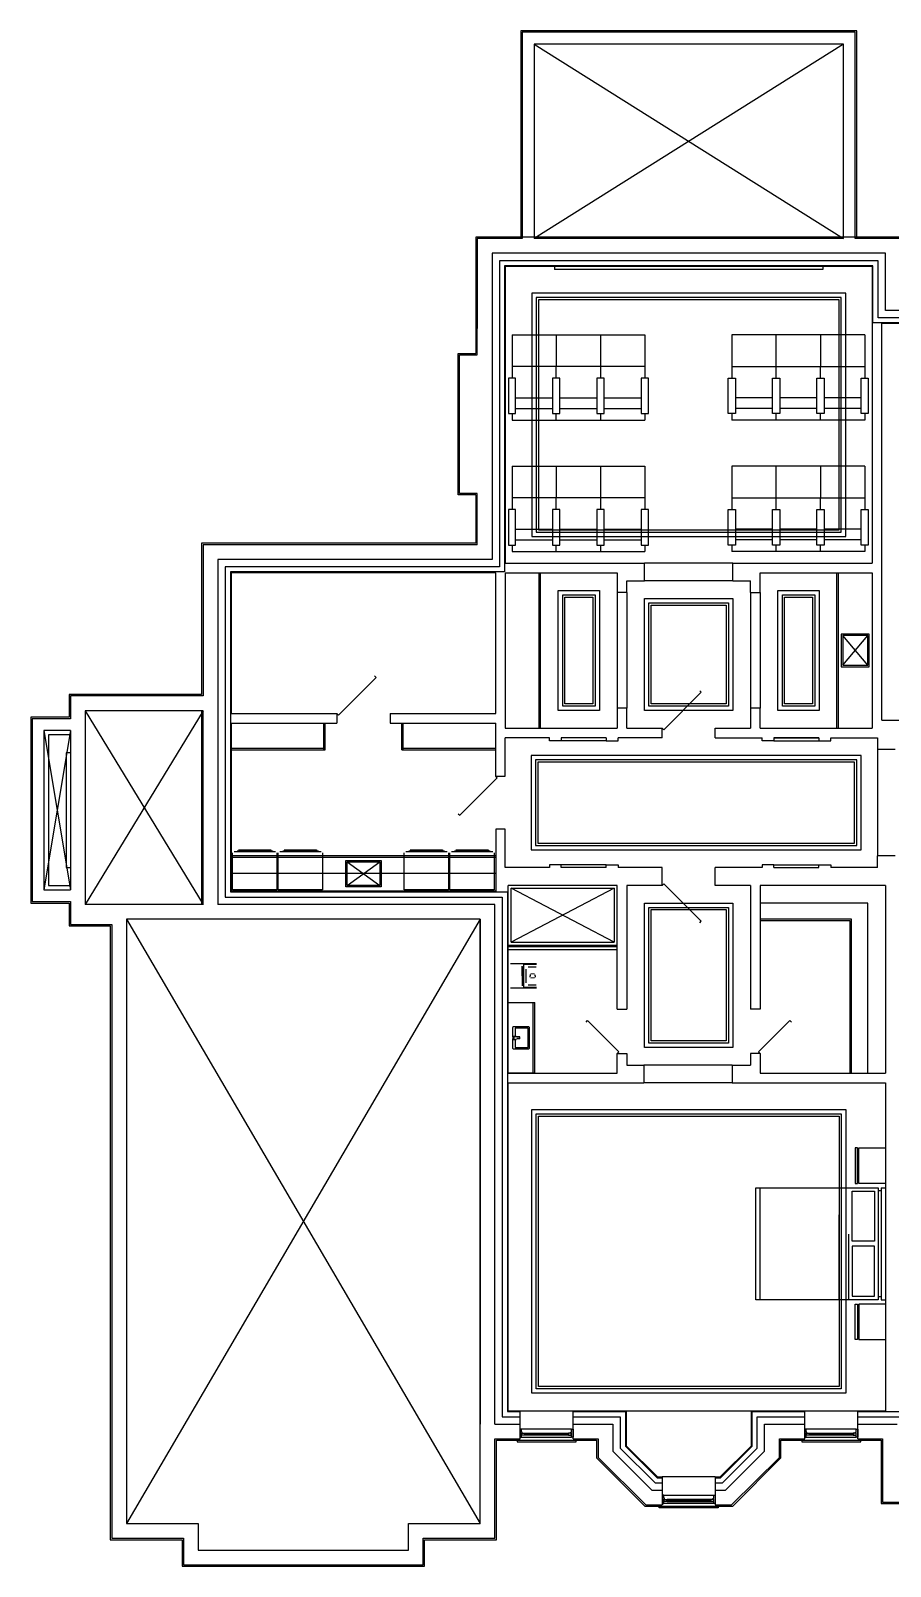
# Model space of a CAD drawing. Header units: metres. Extents: x -754 to 754, y 0 to 1115.
# Drawn here: x -754 to -171, y 73 to 1115 of the extents above; entities that cross this region are included whole.
import ezdxf

# ---------------------------------------------------------------- set-up
doc = ezdxf.new("R2010")
doc.units = ezdxf.units.M

msp = doc.modelspace()

# ---------------------------------------------------------------- linework, layer by layer
at = {"layer": 'FP-Above'}
for p, q in [((-421.5, 1114.8, -0.7), (-421.5, 974.8)), ((-193.5, 1114.8, -0.7), (-421.5, 1114.8, -0.7)), ((-193.5, 974.8), (-193.5, 1114.8, -0.7)), ((-452, 974.8), (-452, 895.9)), ((-163, 974.8), (-452, 974.8)), ((-452, 799.9), (-452, 767.1)), ((-638, 767.1), (-638, 664.5)), ((-452, 767.1), (-638, 767.1)), ((-277.5, 753.6), (-337.5, 753.6)), ((-409, 641.6), (-409, 747.1)), ((-277.5, 741.6), (-337.5, 741.6)), ((-206, 641.6), (-206, 747.1)), ((-356, 733.6), (-356, 655.1)), ((-349.5, 733.6), (-349.5, 655.1)), ((-265.5, 733.6), (-265.5, 655.1)), ((-259, 733.6), (-259, 655.1)), ((-728, 664.5), (-728, 649)), ((-638, 664.5), (-728, 664.5)), ((-638, 653.5), (-638, 522)), ((-618, 628), (-555.2, 628)), ((-501.2, 628), (-438.5, 628)), ((-363.5, 633.1), (-394, 633.1)), ((-249.7, 633.1), (-219.2, 633.1)), ((-179.5, 627.1), (-179.5, 555)), ((-438.5, 554), (-618, 554)), ((-438.5, 543), (-618, 543)), ((-363.5, 549), (-394, 549)), ((-249.7, 549), (-219.2, 549)), ((-728, 523), (-728, 507.5)), ((-728, 507.5), (-700, 507.5)), ((-700, 507.5), (-700, 91)), ((-278, 413), (-338, 413)), ((-278, 401), (-338, 401)), ((-350, 178.5), (-265, 178.5)), ((-438, 91), (-438, 158.5)), ((-438, 158.5), (-370, 158.5)), ((-370, 158.5), (-370, 146.5)), ((-245, 146.5), (-245, 158.5)), ((-245, 158.5), (-177, 158.5)), ((-177, 158.5), (-177, 115.5)), ((-177, 115.5), (-101.4, 115.5, -2.3)), ((-700, 91), (-651.3, 91)), ((-651.3, 91), (-651.3, 73)), ((-486.7, 73), (-486.7, 91)), ((-486.7, 91), (-438, 91)), ((-651.3, 73), (-486.7, 73))]:
    msp.add_line(p, q, dxfattribs=at)
for points in [[(-201, 936.8), (-414, 936.8), (-414, 771.6), (-201, 771.6)], [(-204, 933.8), (-411, 933.8), (-411, 774.6), (-204, 774.6)], [(-205.5, 932.3), (-409.5, 932.3), (-409.5, 776.1), (-205.5, 776.1)], [(-396, 735.1), (-368, 735.1), (-368, 653.6), (-396, 653.6)], [(-393, 732.1), (-371, 732.1), (-371, 656.6), (-393, 656.6)], [(-391.5, 730.6), (-372.5, 730.6), (-372.5, 658.1), (-391.5, 658.1)], [(-337.5, 729.6), (-277.5, 729.6), (-277.5, 653.6), (-337.5, 653.6)], [(-247, 735.1), (-219, 735.1), (-219, 653.6), (-247, 653.6)], [(-244, 732.1), (-222, 732.1), (-222, 656.6), (-244, 656.6)], [(-242.5, 730.6), (-223.5, 730.6), (-223.5, 658.1), (-242.5, 658.1)], [(-334.5, 726.6), (-280.5, 726.6), (-280.5, 656.6), (-334.5, 656.6)], [(-333, 725.1), (-282, 725.1), (-282, 658.1), (-333, 658.1)], [(-190.5, 623.1), (-414.5, 623.1), (-414.5, 559), (-190.5, 559)], [(-193.5, 620.1), (-411.5, 620.1), (-411.5, 562), (-193.5, 562)], [(-195, 618.6), (-410, 618.6), (-410, 563.5), (-195, 563.5)], [(-337.5, 523), (-277.5, 523), (-277.5, 425), (-337.5, 425)], [(-334.5, 520), (-280.5, 520), (-280.5, 428), (-334.5, 428)], [(-333, 518.5), (-282, 518.5), (-282, 429.5), (-333, 429.5)], [(-201, 190.5), (-414, 190.5), (-414, 383), (-201, 383)], [(-204, 193.5), (-411, 193.5), (-411, 380), (-204, 380)], [(-205.5, 195), (-409.5, 195), (-409.5, 378.5), (-205.5, 378.5)]]:
    msp.add_lwpolyline(points, close=True, dxfattribs=at)
for points in [[(-452, 799.9), (-464, 799.9), (-464, 895.9), (-452, 895.9)], [(-728, 649), (-754, 649), (-754, 523), (-728, 523)], [(-727, 637), (-742, 637), (-742, 535), (-727, 535)], [(-727, 625), (-730, 625), (-730, 547), (-727, 547)], [(-186, 407.5), (-186, 523), (-259, 523)], [(-197, 407.5), (-197, 512), (-259, 512)], [(-245, 146.5), (-277.9, 113.6), (-337.1, 113.6), (-370, 146.5)]]:
    msp.add_lwpolyline(points, dxfattribs=at)
at = {"layer": 'FP-Door'}
for points in [[(-520.8, 677.1), (-519.7, 676), (-545.2, 650.5), (-546.2, 651.6)], [(-300, 667), (-299, 666), (-324.4, 640.5), (-325.5, 641.6)], [(-464, 583.6), (-462.9, 582.5), (-437.4, 608), (-438.5, 609)], [(-300, 509.5), (-299, 510.6), (-324.4, 536.1), (-325.5, 535)], [(-377.2, 442.2), (-376.2, 443.3), (-354.9, 422.1), (-356, 421)], [(-237.8, 442.2), (-238.8, 443.3), (-260.1, 422.1), (-259, 421)]]:
    msp.add_lwpolyline(points, dxfattribs=at)
at = {"layer": 'FP-Fixture'}
for p, q in [((-398.5, 954.8), (-398.5, 952.8)), ((-216.5, 952.8), (-398.5, 952.8)), ((-216.5, 954.8), (-216.5, 952.8)), ((-427.4, 908.6), (-427.4, 887.1)), ((-427.4, 908.6), (-337.3, 908.6)), ((-397.4, 908.6), (-397.4, 887.1)), ((-367.3, 908.6), (-367.3, 887.1)), ((-337.3, 908.6), (-337.3, 887.1)), ((-278.3, 908.6), (-278.3, 887.1)), ((-188.1, 908.6), (-278.3, 908.6)), ((-248.3, 908.6), (-248.3, 887.1)), ((-218.2, 908.6), (-218.2, 887.1)), ((-188.1, 908.6), (-188.1, 887.1)), ((-425, 865.8), (-399.9, 865.8)), ((-394.9, 865.8), (-369.8, 865.8)), ((-364.9, 865.8), (-339.8, 865.8)), ((-250.7, 865.8), (-275.8, 865.8)), ((-220.7, 865.8), (-245.8, 865.8)), ((-190.6, 865.8), (-215.7, 865.8)), ((-425, 858.5), (-399.9, 858.5)), ((-394.9, 858.5), (-369.8, 858.5)), ((-364.9, 858.5), (-339.8, 858.5)), ((-250.7, 858.5), (-275.8, 858.5)), ((-220.7, 858.5), (-245.8, 858.5)), ((-190.6, 858.5), (-215.7, 858.5)), ((-427.4, 819.4), (-427.4, 797.9)), ((-427.4, 819.4), (-337.3, 819.4)), ((-397.4, 819.4), (-397.4, 797.9)), ((-367.3, 819.4), (-367.3, 797.9)), ((-337.3, 819.4), (-337.3, 797.9)), ((-278.3, 819.4), (-278.3, 797.9)), ((-188.1, 819.4), (-278.3, 819.4)), ((-248.3, 819.4), (-248.3, 797.9)), ((-218.2, 819.4), (-218.2, 797.9)), ((-188.1, 819.4), (-188.1, 797.9)), ((-425, 776.6), (-399.9, 776.6)), ((-394.9, 776.6), (-369.8, 776.6)), ((-364.9, 776.6), (-339.8, 776.6)), ((-250.7, 776.6), (-275.8, 776.6)), ((-220.7, 776.6), (-245.8, 776.6)), ((-190.6, 776.6), (-215.7, 776.6)), ((-425, 769.3), (-399.9, 769.3)), ((-394.9, 769.3), (-369.8, 769.3)), ((-364.9, 769.3), (-339.8, 769.3)), ((-250.7, 769.3), (-275.8, 769.3)), ((-220.7, 769.3), (-245.8, 769.3)), ((-190.6, 769.3), (-215.7, 769.3)), ((-408, 641.6), (-408, 747.1)), ((-207, 641.6), (-207, 747.1)), ((-186.1, 684.3), (-203, 704.4)), ((-203, 684.3, -0.3), (-186.1, 704.4, -0.3)), ((-617, 554), (-617, 557)), ((-617, 532), (-617, 554)), ((-616, 558), (-588, 558)), ((-587, 557), (-587, 554)), ((-587, 554), (-587, 532)), ((-586, 554), (-586, 557)), ((-586, 532), (-586, 554)), ((-585, 558), (-557, 558)), ((-556, 557), (-556, 554)), ((-556, 554), (-556, 532)), ((-500.5, 554), (-500.5, 557)), ((-500.5, 532), (-500.5, 554)), ((-499.5, 558), (-471.5, 558)), ((-470.5, 557), (-470.5, 554)), ((-470.5, 554), (-470.5, 532)), ((-469.5, 554), (-469.5, 557)), ((-469.5, 532), (-469.5, 554)), ((-468.5, 558), (-440.5, 558)), ((-439.5, 557), (-439.5, 554)), ((-439.5, 554), (-439.5, 532)), ((-587, 532), (-617, 532)), ((-556, 532), (-586, 532)), ((-470.5, 532), (-500.5, 532)), ((-439.5, 532), (-469.5, 532)), ((-430, 466.8), (-430, 480.2)), ((-422, 481.8), (-428.5, 481.8)), ((-410.8, 481.7), (-421.6, 481.7)), ((-420.5, 473.5), (-420.5, 480.2)), ((-420.4, 480), (-420.4, 473.5)), ((-419.5, 481), (-419.8, 481)), ((-419.8, 480.6), (-419.5, 480.6)), ((-419.5, 466), (-419.5, 481)), ((-410.9, 481.4), (-419.1, 481.4)), ((-416.5, 479.6), (-411, 479.6)), ((-420.5, 473.5), (-420.5, 466.8)), ((-420.4, 467), (-420.4, 473.5)), ((-418, 478.1), (-418, 468.9)), ((-415.1, 474.4), (-415.1, 473.5)), ((-415.1, 472.6), (-415.1, 473.5)), ((-412.2, 474.8), (-414.6, 474.9)), ((-412.2, 472.2), (-414.6, 472.1)), ((-411.7, 473.5), (-411.7, 474.3)), ((-411.7, 473.5), (-411.7, 472.7)), ((-422, 465.2), (-428.5, 465.2)), ((-410.8, 465.3), (-421.6, 465.3)), ((-419.8, 466.4), (-419.5, 466.4)), ((-419.5, 466), (-419.8, 466)), ((-410.9, 465.6), (-419.1, 465.6)), ((-416.5, 467.4), (-411, 467.4)), ((-430, 407.5), (-430, 455.5)), ((-430, 455.5), (-412, 455.5)), ((-413, 407.5), (-413, 455.5)), ((-412, 407.5), (-412, 455.5)), ((-426.7, 431.8), (-426.5, 431.8)), ((-426.7, 431.3), (-426.5, 431.3)), ((-412, 407.5), (-430, 407.5)), ((-192, 355.8), (-193, 355.8)), ((-262, 253.8), (-262, 329.8)), ((-262, 329.8), (-179, 329.8)), ((-259, 253.8), (-259, 329.8)), ((-196.7, 293.5), (-196.7, 327.4)), ((-196.7, 327.4), (-181.4, 327.4)), ((-181.4, 327.4), (-181.4, 293.5)), ((-179, 329.8), (-179, 253.8)), ((-177, 327.8), (-179, 327.8)), ((-177, 329.8), (-177, 253.8)), ((-177, 329.8), (-174, 329.8)), ((-174, 329.8), (-174, 253.8)), ((-205.6, 311.4), (-205.6, 253.8)), ((-199.2, 298.3), (-199.2, 253.8)), ((-181.4, 293.5), (-196.7, 293.5)), ((-196.7, 290.1), (-196.7, 256.2)), ((-181.4, 290.1), (-196.7, 290.1)), ((-181.4, 256.2), (-181.4, 290.1)), ((-179, 253.8), (-262, 253.8)), ((-196.7, 256.2), (-181.4, 256.2)), ((-177, 255.8), (-179, 255.8)), ((-177, 253.8), (-174, 253.8)), ((-192, 227.8), (-193, 227.8))]:
    msp.add_line(p, q, dxfattribs=at)
for points in [[(-337.3, 887.1), (-427.4, 887.1), (-427.4, 879.2)], [(-397.4, 879.2), (-397.4, 887.1)], [(-367.3, 887.1), (-367.3, 879.2)], [(-337.3, 887.1), (-337.3, 879.2)], [(-278.3, 887.1), (-278.3, 879.2)], [(-278.3, 887.1), (-188.1, 887.1), (-188.1, 879.2)], [(-248.3, 887.1), (-248.3, 879.2)], [(-218.2, 879.2), (-218.2, 887.1)], [(-427.4, 855.1), (-427.4, 850.6), (-337.3, 850.6)], [(-397.4, 850.6), (-397.4, 855.1)], [(-367.3, 855.1), (-367.3, 850.6)], [(-337.3, 855.1), (-337.3, 850.6)], [(-278.3, 855.1), (-278.3, 850.6)], [(-188.1, 855.1), (-188.1, 850.6), (-278.3, 850.6)], [(-248.3, 855.1), (-248.3, 850.6)], [(-218.2, 850.6), (-218.2, 855.1)], [(-337.3, 797.9), (-427.4, 797.9), (-427.4, 790)], [(-397.4, 790), (-397.4, 797.9)], [(-367.3, 797.9), (-367.3, 790)], [(-337.3, 797.9), (-337.3, 790)], [(-278.3, 797.9), (-278.3, 790)], [(-278.3, 797.9), (-188.1, 797.9), (-188.1, 790)], [(-248.3, 797.9), (-248.3, 790)], [(-218.2, 790), (-218.2, 797.9)], [(-427.4, 765.9), (-427.4, 761.4), (-337.3, 761.4)], [(-397.4, 761.4), (-397.4, 765.9)], [(-367.3, 765.9), (-367.3, 761.4)], [(-337.3, 765.9), (-337.3, 761.4)], [(-278.3, 765.9), (-278.3, 761.4)], [(-188.1, 765.9), (-188.1, 761.4), (-278.3, 761.4)], [(-248.3, 765.9), (-248.3, 761.4)], [(-218.2, 761.4), (-218.2, 765.9)], [(-614, 558.5), (-590, 558.5), (-590, 558), (-614, 558)], [(-613, 559), (-591, 559), (-591, 558.5), (-613, 558.5)], [(-583, 558.5), (-559, 558.5), (-559, 558), (-583, 558)], [(-582, 559), (-560, 559), (-560, 558.5), (-582, 558.5)], [(-497.5, 558.5), (-473.5, 558.5), (-473.5, 558), (-497.5, 558)], [(-496.5, 559), (-474.5, 559), (-474.5, 558.5), (-496.5, 558.5)], [(-466.5, 558.5), (-442.5, 558.5), (-442.5, 558), (-466.5, 558)], [(-465.5, 559), (-443.5, 559), (-443.5, 558.5), (-465.5, 558.5)], [(-427, 430.8), (-427, 424.5), (-426.5, 424), (-416, 424), (-415.5, 424.5), (-415.5, 438.5), (-416, 439), (-426.5, 439), (-427, 438.5), (-427, 432.3)], [(-425.2, 430.5), (-425.2, 425), (-416.5, 425), (-416.5, 438), (-425.2, 438), (-425.2, 432.5)], [(-427, 430.8), (-426.7, 430.8), (-426.7, 432.3), (-427, 432.3)], [(-424.5, 432.3), (-424.5, 432.5), (-426.5, 432.5), (-426.5, 430.5), (-424.5, 430.5), (-424.5, 430.8)], [(-422.2, 430.8), (-422.2, 432.3), (-426.2, 432.3), (-426.2, 430.8)], [(-424.2, 431), (-422.2, 431), (-422.2, 432), (-424.2, 432)], [(-174, 342.5), (-174, 332.8), (-192, 332.8), (-192, 356.8), (-174, 356.8)], [(-174, 250.8), (-192, 250.8), (-192, 226.8), (-174, 226.8)]]:
    msp.add_lwpolyline(points, dxfattribs=at)
for points in [[(-425, 855.1), (-425, 879.2), (-429.9, 879.2), (-429.9, 855.1)], [(-394.9, 855.1), (-394.9, 879.2), (-399.9, 879.2), (-399.9, 855.1)], [(-364.9, 855.1), (-364.9, 879.2), (-369.8, 879.2), (-369.8, 855.1)], [(-334.8, 855.1), (-334.8, 879.2), (-339.8, 879.2), (-339.8, 855.1)], [(-280.8, 855.1), (-280.8, 879.2), (-275.8, 879.2), (-275.8, 855.1)], [(-250.7, 855.1), (-250.7, 879.2), (-245.8, 879.2), (-245.8, 855.1)], [(-220.7, 855.1), (-220.7, 879.2), (-215.7, 879.2), (-215.7, 855.1)], [(-190.6, 855.1), (-190.6, 879.2), (-185.7, 879.2), (-185.7, 855.1)], [(-425, 765.9), (-425, 790), (-429.9, 790), (-429.9, 765.9)], [(-394.9, 765.9), (-394.9, 790), (-399.9, 790), (-399.9, 765.9)], [(-364.9, 765.9), (-364.9, 790), (-369.8, 790), (-369.8, 765.9)], [(-334.8, 765.9), (-334.8, 790), (-339.8, 790), (-339.8, 765.9)], [(-280.8, 765.9), (-280.8, 790), (-275.8, 790), (-275.8, 765.9)], [(-250.7, 765.9), (-250.7, 790), (-245.8, 790), (-245.8, 765.9)], [(-220.7, 765.9), (-220.7, 790), (-215.7, 790), (-215.7, 765.9)], [(-190.6, 765.9), (-190.6, 790), (-185.7, 790), (-185.7, 765.9)], [(-204, 683.3), (-185.1, 683.3), (-185.1, 705.4), (-204, 705.4)], [(-203, 684.3), (-186.1, 684.3), (-186.1, 704.4), (-203, 704.4)], [(-193, 332.8), (-193, 356.8), (-194.5, 356.8), (-194.5, 332.8)], [(-193, 250.8), (-193, 226.8), (-194.5, 226.8), (-194.5, 250.8)]]:
    msp.add_lwpolyline(points, close=True, dxfattribs=at)
at = {"layer": 'FP-Furniture'}
for p, q in [((-539.2, 550.9), (-517.2, 534.9)), ((-539.2, 534.9), (-517.2, 550.9))]:
    msp.add_line(p, q, dxfattribs=at)
for points in [[(-540.2, 551.9), (-516.2, 551.9), (-516.2, 533.9), (-540.2, 533.9)], [(-539.2, 550.9), (-517.2, 550.9), (-517.2, 534.9), (-539.2, 534.9)]]:
    msp.add_lwpolyline(points, close=True, dxfattribs=at)
at = {"layer": 'FP-Proposed Wall'}
for p, q in [((-432, 954.8), (-432, 783.7)), ((-183, 954.8), (-432, 954.8)), ((-183, 954.8), (-183, 916.1)), ((-451, 894.9), (-451, 912.8)), ((-183, 916.1), (-183, 753.6)), ((-108, 916.1), (-176.5, 916.1)), ((-176.5, 647.1), (-176.5, 916.1)), ((-183, 905.1), (-183, 905.1)), ((-451, 783.7), (-451, 800.9)), ((-451, 766.1), (-451, 783.7)), ((-432, 783.7), (-432, 753.6)), ((-637, 766.1), (-637, 663.5)), ((-451, 766.1), (-637, 766.1)), ((-432, 753.6), (-337.5, 753.6)), ((-337.5, 741.6), (-337.5, 753.6)), ((-277.5, 741.6), (-277.5, 753.6)), ((-277.5, 753.6), (-183, 753.6)), ((-618, 747.1), (-618, 651.6)), ((-438.5, 747.1), (-618, 747.1)), ((-438.5, 651.6), (-438.5, 747.1)), ((-432, 747.1), (-432, 641.6)), ((-432, 747.1), (-356, 747.1)), ((-356, 747.1), (-356, 733.6)), ((-349.5, 733.6), (-349.5, 741.6)), ((-349.5, 741.6), (-337.5, 741.6)), ((-277.5, 741.6), (-265.5, 741.6)), ((-265.5, 733.6), (-265.5, 741.6)), ((-259, 733.6), (-259, 747.1)), ((-259, 747.1), (-183, 747.1)), ((-183, 747.1), (-183, 641.6)), ((-349.5, 733.6), (-356, 733.6)), ((-265.5, 733.6), (-259, 733.6)), ((-727, 663.5), (-727, 648)), ((-637, 663.5), (-727, 663.5)), ((-637, 522), (-637, 653.5)), ((-618, 651.6), (-546.2, 651.6)), ((-546.2, 651.6), (-546.2, 645)), ((-510.2, 651.6), (-510.2, 645)), ((-510.2, 651.6), (-438.5, 651.6)), ((-356, 655.1), (-356, 641.6)), ((-349.5, 655.1), (-356, 655.1)), ((-349.5, 641.6), (-349.5, 655.1)), ((-265.5, 655.1), (-265.5, 641.6)), ((-259, 655.1), (-265.5, 655.1)), ((-259, 641.6), (-259, 655.1)), ((-176.5, 647.1), (-62.7, 647.1)), ((-727, 640), (-727, 532)), ((-618, 645), (-618, 531)), ((-618, 645), (-546.2, 645)), ((-510.2, 645), (-438.5, 645)), ((-438.5, 609), (-438.5, 645)), ((-432, 641.6), (-356, 641.6)), ((-349.5, 641.6), (-325.5, 641.6)), ((-325.5, 635.1), (-325.5, 641.6)), ((-289.5, 635.1), (-289.5, 641.6)), ((-289.5, 641.6), (-265.5, 641.6)), ((-259, 641.6), (-183, 641.6)), ((-432, 609), (-432, 635.1)), ((-402, 635.1), (-432, 635.1)), ((-402, 633.1), (-402, 635.1)), ((-394, 633.1), (-402, 633.1)), ((-394, 635.1), (-394, 633.1)), ((-363.5, 635.1), (-394, 635.1)), ((-363.5, 635.1), (-363.5, 633.1)), ((-363.5, 633.1), (-355.5, 633.1)), ((-325.5, 635.1), (-355.5, 635.1)), ((-355.5, 633.1), (-355.5, 635.1)), ((-289.5, 635.1), (-257.7, 635.1)), ((-257.7, 633.1), (-257.7, 635.1)), ((-249.7, 633.1), (-257.7, 633.1)), ((-249.7, 635.1), (-249.7, 633.1)), ((-249.7, 635.1), (-219.2, 635.1)), ((-219.2, 635.1), (-249.7, 635.1)), ((-219.2, 635.1), (-219.2, 633.1)), ((-219.2, 633.1), (-211.2, 633.1)), ((-211.2, 635.1), (-179.5, 635.1)), ((-211.2, 633.1), (-211.2, 635.1)), ((-179.5, 635.1), (-179.5, 627.1)), ((-167.5, 627.1), (-179.5, 627.1)), ((-438.5, 609), (-432, 609)), ((-438.5, 573), (-438.5, 531)), ((-432, 573), (-438.5, 573)), ((-432, 547), (-432, 573)), ((-179.5, 547), (-179.5, 555)), ((-167.5, 555), (-179.5, 555)), ((-402, 547), (-432, 547)), ((-402, 549), (-402, 547)), ((-394, 549), (-402, 549)), ((-394, 547), (-394, 549)), ((-363.5, 547), (-394, 547)), ((-363.5, 547), (-363.5, 549)), ((-363.5, 549), (-355.5, 549)), ((-355.5, 549), (-355.5, 547)), ((-325.5, 547), (-355.5, 547)), ((-325.5, 535), (-325.5, 547)), ((-289.5, 535), (-289.5, 547)), ((-257.7, 547), (-289.5, 547)), ((-257.7, 549), (-257.7, 547)), ((-249.7, 549), (-257.7, 549)), ((-249.7, 547), (-249.7, 549)), ((-249.7, 547), (-219.2, 547)), ((-219.2, 547), (-219.2, 549)), ((-219.2, 549), (-211.2, 549)), ((-211.2, 549), (-211.2, 547)), ((-179.5, 547), (-211.2, 547)), ((-430, 407.5), (-430, 535)), ((-356, 535), (-430, 535)), ((-356, 451), (-356, 535)), ((-349.5, 535), (-349.5, 451)), ((-325.5, 535), (-349.5, 535)), ((-265.5, 535), (-289.5, 535)), ((-265.5, 535), (-265.5, 451)), ((-259, 535), (-259, 451)), ((-174, 535), (-259, 535)), ((-174, 535), (-174, 407.5)), ((-727, 524), (-727, 508.5)), ((-637, 522), (-717, 522)), ((-439, 522), (-627, 522)), ((-438.5, 531), (-618, 531)), ((-439, 169.5), (-439, 522)), ((-449, 512), (-689, 512)), ((-727, 508.5), (-699, 508.5)), ((-699, 508.5), (-699, 92)), ((-356, 451), (-349.5, 451)), ((-259, 451), (-265.5, 451)), ((-356, 407.5), (-356, 421)), ((-356, 421), (-349.5, 421)), ((-349.5, 421), (-349.5, 413)), ((-265.5, 421), (-265.5, 413)), ((-259, 421), (-265.5, 421)), ((-259, 421), (-259, 407.5)), ((-430, 407.5), (-356, 407.5)), ((-349.5, 413), (-338, 413)), ((-338, 413), (-338, 401)), ((-278, 413), (-278, 401)), ((-278, 413), (-265.5, 413)), ((-259, 407.5), (-174, 407.5)), ((-430, 178.5), (-430, 401)), ((-430, 401), (-338, 401)), ((-278, 401), (-174, 401)), ((-174, 401), (-174, 178.5)), ((-430, 178.5), (-422, 178.5)), ((-386, 178.5), (-350, 178.5)), ((-350, 178.5), (-350, 160.5)), ((-256, 158.5), (-256, 169.5)), ((-256, 169.5), (-256, 169.5)), ((-256, 169.5), (-228.8, 169.5)), ((-192.8, 169.5), (-166, 169.5)), ((-439, 92), (-439, 159.5)), ((-439, 159.5), (-422, 159.5)), ((-386, 159.5), (-369, 159.5)), ((-699, 92), (-650.3, 92)), ((-650.3, 92), (-650.3, 74)), ((-487.7, 74), (-487.7, 92)), ((-487.7, 92), (-439, 92)), ((-650.3, 74), (-487.7, 74))]:
    msp.add_line(p, q, dxfattribs=at)
for points in [[(-194.5, 973.8), (-194.5, 1113.8), (-420.5, 1113.8), (-420.5, 973.8)], [(-202.5, 973.8), (-202.5, 1105.8), (-412.5, 1105.8), (-412.5, 973.8)], [(-420.5, 973.8), (-451, 973.8), (-451, 912.8)], [(-202.5, 973.8), (-412.5, 973.8)], [(-164, 973.8), (-194.5, 973.8)], [(-108, 925.1), (-174, 925.1), (-174, 963.8), (-441, 963.8), (-441, 912.8)], [(-441, 912.8), (-441, 783.7)], [(-451, 800.9), (-463, 800.9), (-463, 894.9), (-451, 894.9)], [(-441, 783.7), (-441, 756.1), (-627, 756.1), (-627, 522)], [(-727, 648), (-753, 648), (-753, 524), (-727, 524)], [(-637, 653.5), (-717, 653.5), (-717, 522)], [(-727, 640), (-745, 640), (-745, 532), (-727, 532)], [(-689, 512), (-689, 102), (-640.3, 102), (-640.3, 84), (-497.7, 84), (-497.7, 102), (-449, 102), (-449, 512), (-449, 169.5)], [(-422, 159.5), (-422, 178.5)], [(-386, 159.5), (-386, 178.5)], [(-265, 158.5), (-265, 160.5), (-265, 178.5), (-228.8, 178.5)], [(-228.8, 159.5), (-228.8, 178.5)], [(-192.8, 159.5), (-192.8, 178.5)], [(-192.8, 178.5), (-174, 178.5)], [(-439, 169.5), (-422, 169.5)], [(-386, 169.5), (-359, 169.5), (-359, 169.5), (-359, 158.5)], [(-369, 159.5), (-369, 146.9), (-336.6, 114.6), (-325.5, 114.6)], [(-359, 158.5), (-359, 151.1), (-332.5, 124.6), (-325.5, 124.6)], [(-350, 160.5), (-350, 154.8), (-328.8, 133.6), (-325.5, 133.6)], [(-289.5, 114.6), (-278.4, 114.6), (-246, 146.9), (-246, 159.5)], [(-289.5, 124.6), (-282.5, 124.6), (-256, 151.1), (-256, 158.5)], [(-289.5, 133.6), (-286.2, 133.6), (-265, 154.8), (-265, 158.5)], [(-246, 159.5), (-246, 159.5), (-246, 159.5), (-228.8, 159.5)], [(-192.8, 159.5), (-176, 159.5), (-176, 116.5), (-126.4, 116.5)], [(-325.5, 133.6), (-325.5, 114.6)], [(-289.5, 133.6), (-289.5, 114.6)]]:
    msp.add_lwpolyline(points, dxfattribs=at)
at = {"layer": 'FP-Wall Detail'}
for p, q in [((-412.5, 1105.8, -0.7), (-202.5, 973.8)), ((-202.5, 1105.8, -0.7), (-412.5, 973.8)), ((-637, 653.5), (-717, 522)), ((-717, 653.5), (-637, 522)), ((-727.1, 640), (-745, 532)), ((-745, 640), (-727.1, 532)), ((-555.2, 627), (-555.2, 645)), ((-554.2, 627), (-554.2, 645)), ((-502.2, 627), (-502.2, 645)), ((-501.2, 627), (-501.2, 645)), ((-618, 627), (-554.2, 627)), ((-502.2, 627), (-438.5, 627)), ((-438.5, 555), (-618, 555)), ((-358, 533), (-428, 496.5)), ((-358, 496.5), (-428, 533)), ((-449, 512), (-689, 102)), ((-689, 512), (-449, 102)), ((-430, 494.5), (-356, 494.5)), ((-430, 493.5), (-356, 493.5)), ((-430, 491.5), (-356, 491.5)), ((-428, 496.5), (-358, 496.5))]:
    msp.add_line(p, q, dxfattribs=at)
for points in [[(-108, 920.1), (-179, 920.1), (-179, 958.8), (-436, 958.8), (-436, 912.8)], [(-108, 916.6), (-182.5, 916.6), (-182.5, 955.3), (-432.5, 955.3), (-432.5, 912.8)], [(-436, 912.8), (-436, 751.1), (-622, 751.1), (-622, 527), (-434, 527), (-434, 174.5), (-422, 174.5)], [(-432.5, 912.8), (-432.5, 747.6), (-618.5, 747.6), (-618.5, 530.5), (-430.5, 530.5), (-430.5, 178), (-422, 178)], [(-428, 496.5), (-428, 533), (-358, 533), (-358, 496.5)], [(-198, 407.5), (-198, 511), (-259, 511)], [(-386, 178), (-350.5, 178), (-350.5, 154.6), (-329, 133.1), (-325.5, 133.1)], [(-289.5, 133.1), (-286, 133.1), (-264.5, 154.6), (-264.5, 178), (-228.8, 178)], [(-192.8, 178), (-157.5, 178), (-157.5, 157.5)], [(-386, 174.5), (-354, 174.5), (-354, 153.1), (-330.4, 129.6), (-325.5, 129.6)], [(-289.5, 129.6), (-284.6, 129.6), (-261, 153.1), (-261, 174.5), (-228.8, 174.5)], [(-192.8, 174.5), (-161, 174.5), (-161, 131.5), (-85, 131.6), (-85, 148.5), (-85, 154), (86, 154), (86, 131.5), (161, 131.5), (161, 174.5), (192.8, 174.5)]]:
    msp.add_lwpolyline(points, dxfattribs=at)
at = {"layer": 'FP-Window'}
for p, q in [((-422, 178.5), (-386, 178.5)), ((-386, 178.5), (-386, 178.5)), ((-228.8, 178.5), (-192.8, 178.5)), ((-192.8, 178.5), (-192.8, 178.5)), ((-424, 159.5), (-424, 157.5)), ((-424, 157.5), (-384, 157.5)), ((-387, 166.1), (-421, 166.1)), ((-421, 160.6), (-387, 160.6)), ((-419, 162.9), (-419, 162.4)), ((-418.7, 163.4), (-418.5, 163.1)), ((-418.7, 163.4), (-389.2, 163.4)), ((-418.7, 161.9), (-418.5, 162.1)), ((-389.2, 161.9), (-418.7, 161.9)), ((-418.5, 163), (-418.5, 163.1)), ((-418.5, 162.1), (-418.5, 162.2)), ((-389.2, 163.4), (-389.5, 163.1)), ((-389.5, 163), (-389.5, 163.1)), ((-389.5, 162.1), (-389.5, 162.2)), ((-389.2, 161.9), (-389.5, 162.1)), ((-389, 162.9), (-389, 162.4)), ((-384, 157.5), (-384, 159.5)), ((-230.8, 159.5), (-230.8, 157.5)), ((-230.8, 157.5), (-190.8, 157.5)), ((-193.8, 166.1), (-227.8, 166.1)), ((-227.8, 160.6), (-193.8, 160.6)), ((-225.8, 162.9), (-225.8, 162.4)), ((-225.5, 163.4), (-225.3, 163.1)), ((-225.5, 163.4), (-196, 163.4)), ((-225.5, 161.9), (-225.3, 162.1)), ((-196, 161.9), (-225.5, 161.9)), ((-225.3, 163), (-225.3, 163.1)), ((-225.3, 162.1), (-225.3, 162.2)), ((-196, 163.4), (-196.3, 163.1)), ((-196.3, 163), (-196.3, 163.1)), ((-196.3, 162.1), (-196.3, 162.2)), ((-196, 161.9), (-196.3, 162.1)), ((-195.8, 162.9), (-195.8, 162.4)), ((-190.8, 157.5), (-190.8, 159.5)), ((-289.5, 133.6), (-325.5, 133.6)), ((-325.5, 133.6), (-325.5, 133.6)), ((-324.5, 121.2), (-290.5, 121.2)), ((-290.5, 115.7), (-324.5, 115.7)), ((-322.5, 117.9), (-322.5, 117.4)), ((-292.7, 118.4), (-322.2, 118.4)), ((-322.2, 118.4), (-322, 118.2)), ((-322.2, 116.9), (-322, 117.2)), ((-322.2, 116.9), (-292.7, 116.9)), ((-322, 118), (-322, 118.2)), ((-322, 117.2), (-322, 117.3)), ((-292.7, 118.4), (-293, 118.2)), ((-293, 118), (-293, 118.2)), ((-293, 117.2), (-293, 117.3)), ((-292.7, 116.9), (-293, 117.2)), ((-292.5, 117.9), (-292.5, 117.4)), ((-327.5, 112.6), (-327.5, 114.6)), ((-287.5, 112.6), (-327.5, 112.6)), ((-287.5, 114.6), (-287.5, 112.6))]:
    msp.add_line(p, q, dxfattribs=at)
for points in [[(-422, 160.6), (-421, 160.6), (-421, 163.6), (-420.5, 163.6), (-420.5, 164.1), (-421, 164.1), (-421, 166.1), (-422, 166.1), (-422, 160.6)], [(-418.7, 161.9), (-420.7, 161.9), (-420.7, 163.4), (-418.7, 163.4)], [(-419, 163), (-389, 163), (-389, 162.9), (-419, 162.9)], [(-419, 162.2), (-389, 162.2), (-389, 162.4), (-419, 162.4)], [(-389.2, 161.9), (-387.2, 161.9), (-387.2, 163.4), (-389.2, 163.4)], [(-386, 160.6), (-387, 160.6), (-387, 163.6), (-387.5, 163.6), (-387.5, 164.1), (-387, 164.1), (-387, 166.1), (-386, 166.1), (-386, 160.6)], [(-228.8, 160.6), (-227.8, 160.6), (-227.8, 163.6), (-227.3, 163.6), (-227.3, 164.1), (-227.8, 164.1), (-227.8, 166.1), (-228.8, 166.1), (-228.8, 160.6)], [(-225.5, 161.9), (-227.5, 161.9), (-227.5, 163.4), (-225.5, 163.4)], [(-225.8, 163), (-195.8, 163), (-195.8, 162.9), (-225.8, 162.9)], [(-225.8, 162.2), (-195.8, 162.2), (-195.8, 162.4), (-225.8, 162.4)], [(-196, 161.9), (-194, 161.9), (-194, 163.4), (-196, 163.4)], [(-192.8, 160.6), (-193.8, 160.6), (-193.8, 163.6), (-194.3, 163.6), (-194.3, 164.1), (-193.8, 164.1), (-193.8, 166.1), (-192.8, 166.1), (-192.8, 160.6)], [(-325.5, 115.7), (-324.5, 115.7), (-324.5, 118.7), (-324, 118.7), (-324, 119.2), (-324.5, 119.2), (-324.5, 121.2), (-325.5, 121.2), (-325.5, 115.7)], [(-322.2, 116.9), (-324.2, 116.9), (-324.2, 118.4), (-322.2, 118.4)], [(-292.5, 118), (-322.5, 118), (-322.5, 117.9), (-292.5, 117.9)], [(-292.5, 117.3), (-322.5, 117.3), (-322.5, 117.4), (-292.5, 117.4)], [(-292.7, 116.9), (-290.7, 116.9), (-290.7, 118.4), (-292.7, 118.4)], [(-289.5, 115.7), (-290.5, 115.7), (-290.5, 118.7), (-291, 118.7), (-291, 119.2), (-290.5, 119.2), (-290.5, 121.2), (-289.5, 121.2), (-289.5, 115.7)]]:
    msp.add_lwpolyline(points, dxfattribs=at)

doc.saveas('drawing.dxf')
